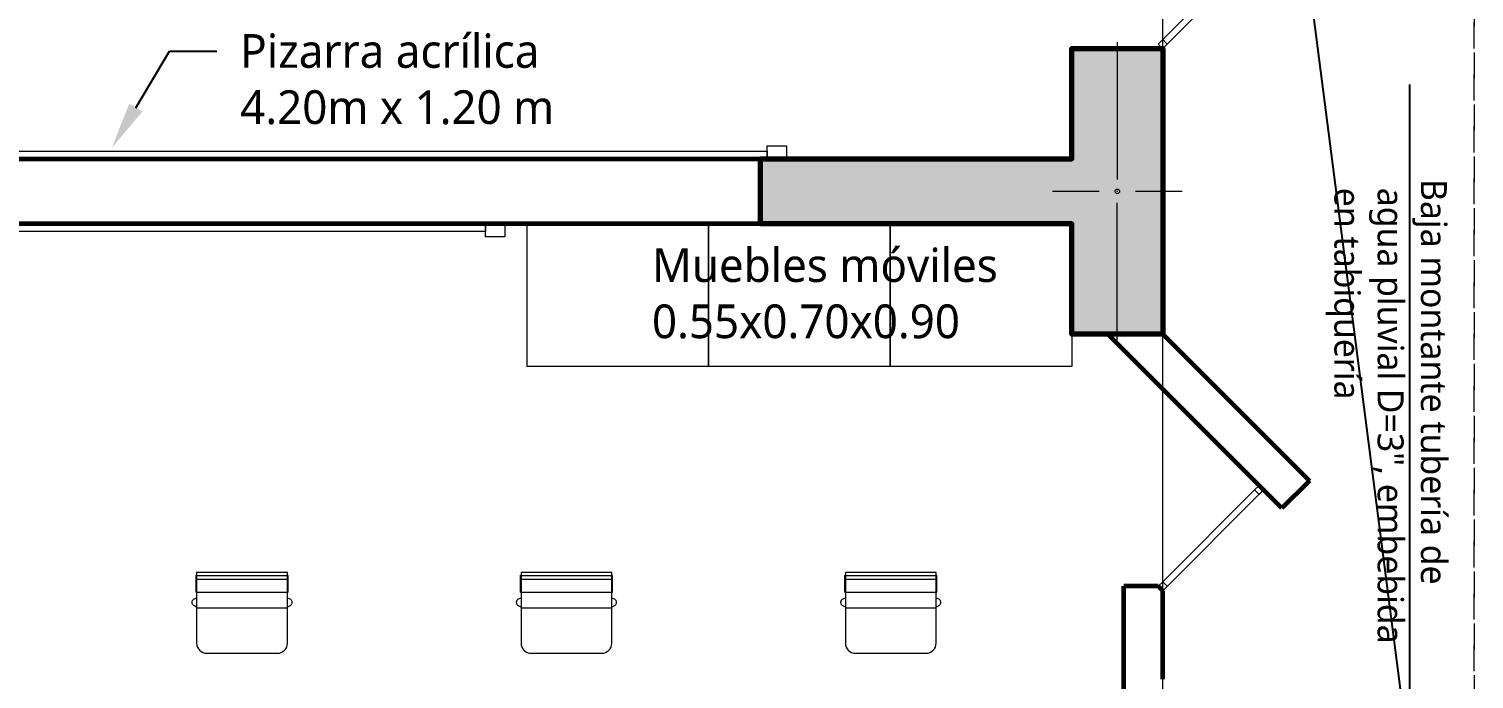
# Model space of a CAD drawing. Header units: metres. Extents: x 28 to 239, y -1 to 113.
# Drawn here: x 125.77 to 131.34, y 67.26 to 69.76 of the extents above; entities that cross this region are included whole.
import ezdxf
from ezdxf import colors
from ezdxf.entities.mleader import LeaderData, LeaderLine
from ezdxf.math import Vec2, Vec3

# ---------------------------------------------------------------- set-up
doc = ezdxf.new("R2010")
doc.units = ezdxf.units.M
doc.linetypes.add('DASHED2', pattern=[0.375, 0.25, -0.125])
doc.linetypes.add('HIDDEN2', pattern=[0.1875, 0.125, -0.0625])
for name, color, linetype, lineweight in [('COLUMNAS 50', 32, 'Continuous', 70), ('Cotas varias El', 253, 'Continuous', 13), ('Equipamiento SR', 23, 'Continuous', 0), ('GRAFO 0 BLANCO', 7, 'Continuous', 0), ('letras sr', 7, 'Continuous', 5), ('MOBILIARIO_Pen_No__1', 7, 'Continuous', 13), ('Muros el', 144, 'Continuous', 60), ('proyecciones', 1, 'DASHED2', 5), ('Structural - Bearing_Pen_No__20', 1, 'Continuous', 0), ('Vanos', 140, 'Continuous', 5)]:
    doc.layers.add(name, color=color, linetype=linetype, lineweight=lineweight)
doc.layers.add('Mobiliario', color=7, linetype='Continuous', lineweight=0, true_color=0x7f7f7f)
doc.styles.add('Generales', font='trebuc.ttf', dxfattribs={"height": 0.1})

# ---------------------------------------------------------------- blocks, each defined once
blk = doc.blocks.new('Picture 18')
at = {"layer": 'Equipamiento SR', "linetype": 'Continuous'}
for p, q in [((0.075, 0), (0, 0)), ((0, 0), (0, -0.05)), ((4.125, 0), (0.075, 0)), ((0.075, 0), (0.075, -0.03)), ((0.075, -0.05), (0.075, 0)), ((4.125, -0.03), (4.125, 0)), ((4.2, 0), (4.125, 0)), ((4.125, 0), (4.125, -0.05)), ((4.2, -0.05), (4.2, 0)), ((0, -0.05), (0.075, -0.05)), ((0.075, -0.03), (4.125, -0.03)), ((4.125, -0.05), (4.2, -0.05))]:
    blk.add_line(p, q, dxfattribs=at)
blk = doc.blocks.new('A$C3701786B')
at = {"layer": 'Equipamiento SR', "linetype": 'Continuous'}
for p, q in [((0, 0.05), (0.075, 0.05)), ((0, 0), (0, 0.05)), ((0.075, 0.05), (0.075, 0)), ((0.075, 0.03), (1.955, 0.03)), ((0.075, 0), (0.075, 0.03)), ((1.955, 0.05), (2.03, 0.05)), ((1.955, 0), (1.955, 0.05)), ((1.955, 0.03), (1.955, 0)), ((2.03, 0.05), (2.03, 0)), ((0.075, 0), (0, 0)), ((2.03, 0), (1.955, 0))]:
    blk.add_line(p, q, dxfattribs=at)
at = {"layer": 'Equipamiento SR'}
blk.add_line((0, 0), (1.955, 0), dxfattribs=at)
blk = doc.blocks.new('A$C3A47622C')
at = {"layer": 'Mobiliario', "linetype": 'Continuous'}
for p, q in [((0.0251, 0.3696), (0.0111, 0.3696)), ((0.0111, 0.015), (0.0111, 0.3696)), ((0.0752, 0.3696), (0.0251, 0.3696)), ((0.0251, 0.015), (0.0251, 0.3696)), ((0.0752, 0.015), (0.0752, 0.3696)), ((0.0983, 0.3673), (0.0987, 0.37)), ((0.0987, 0.37), (0.0997, 0.3732)), ((0.0997, 0.3732), (0.1012, 0.3762)), ((0.1012, 0.3762), (0.1031, 0.3788)), ((0.1031, 0.3788), (0.1053, 0.381)), ((0.1053, 0.381), (0.1079, 0.3828)), ((0.1079, 0.3828), (0.1107, 0.384)), ((0.1107, 0.384), (0.1136, 0.3846)), ((0.1136, 0.3846), (0.1165, 0.3846)), ((0.1165, 0.3846), (0.1194, 0.384)), ((0.1194, 0.384), (0.1222, 0.3828)), ((0.1222, 0.3828), (0.1248, 0.381)), ((0.1248, 0.381), (0.127, 0.3788)), ((0.127, 0.3788), (0.1289, 0.3762)), ((0.1289, 0.3762), (0.1297, 0.3747)), ((0.1297, 0.3747), (0.1333, 0.3673)), ((0.0752, 0.015), (0.0108, 0.015)), ((0.0987, 0.0146), (0.0983, 0.0173)), ((0.0997, 0.0113), (0.0987, 0.0146)), ((0.1012, 0.0084), (0.0997, 0.0113)), ((0.1031, 0.0057), (0.1012, 0.0084)), ((0.1053, 0.0035), (0.1031, 0.0057)), ((0.1079, 0.0018), (0.1053, 0.0035)), ((0.1107, 0.0006), (0.1079, 0.0018)), ((0.1136, 0), (0.1107, 0.0006)), ((0.1165, 0), (0.1136, 0)), ((0.1194, 0.0006), (0.1165, 0)), ((0.1222, 0.0018), (0.1194, 0.0006)), ((0.1248, 0.0035), (0.1222, 0.0018)), ((0.127, 0.0057), (0.1248, 0.0035)), ((0.1289, 0.0084), (0.127, 0.0057)), ((0.1297, 0.0099), (0.1289, 0.0084)), ((0.1333, 0.0173), (0.1297, 0.0099))]:
    blk.add_line(p, q, dxfattribs=at)
at = {"layer": 'Mobiliario'}
blk.add_line((0.1361, 0.0173), (0.1361, 0.3673), dxfattribs=at)
at = {"layer": 'Mobiliario', "linetype": 'Continuous'}
blk.add_lwpolyline([(0, 0.0173), (0.2722, 0.0173, 0.414214), (0.3111, 0.0562), (0.3111, 0.3284, 0.414214), (0.2722, 0.3673), (0, 0.3673), (0, 0.0173)], format="xyb", dxfattribs=at)

msp = doc.modelspace()

# ---------------------------------------------------------------- hatches: boundary and pattern name
at = {"layer": 'GRAFO 0 BLANCO', "true_color": 0xc7c8ca}
h = msp.add_hatch(color=9, dxfattribs=at)
h.dxf.hatch_style = 1
h.paths.add_polyline_path([(129.7911, 69.0122), (129.7911, 68.5872), (130.1411, 68.5872), (130.1411, 69.6872), (129.7911, 69.6872), (129.7911, 69.2622), (128.5911, 69.2622), (128.5911, 69.0122)])
h.paths.add_polyline_path([(129.9661, 69.1459, -1), (129.9661, 69.1285, -1)], flags=16)

# ---------------------------------------------------------------- linework, layer by layer
at = {"layer": 'COLUMNAS 50', "linetype": 'Continuous'}
msp.add_lwpolyline([(128.5911, 69.0122), (128.5911, 69.2622), (129.7911, 69.2622), (129.7911, 69.6872), (130.1411, 69.6872), (130.1411, 68.5872), (129.7911, 68.5872), (129.7911, 69.0122)], close=True, dxfattribs=at)
at = {"layer": 'Equipamiento SR'}
for points in [[(128.3911, 69.0122), (128.3911, 68.4622), (127.6911, 68.4622), (127.6911, 69.0122), (128.3911, 69.0122)], [(129.0911, 69.0122), (129.0911, 68.4622), (128.3911, 68.4622), (128.3911, 69.0122), (129.0911, 69.0122)], [(129.7911, 69.0122), (129.7911, 68.4622), (129.0911, 68.4622), (129.0911, 69.0122), (129.7911, 69.0122)]]:
    msp.add_lwpolyline(points, dxfattribs=at)
at = {"layer": 'GRAFO 0 BLANCO'}
msp.add_lwpolyline([(119.7411, 55.3632), (130.1411, 55.3632), (130.1411, 88.2872), (119.7411, 88.2872), (119.7411, 55.3632)], dxfattribs=at)
at = {"layer": 'Muros el', "ltscale": 0.05}
for p, q in [((130.1234, 67.6149), (129.9911, 67.6149)), ((130.1411, 67.5973), (130.1234, 67.6149))]:
    msp.add_line(p, q, dxfattribs=at)
msp.add_lwpolyline([(128.5911, 69.0122), (125.2911, 69.0122), (125.2911, 69.2622), (128.5911, 69.2622)], close=True, dxfattribs=at)
for points in [[(130.6007, 67.9155), (129.929, 68.5872)], [(130.1411, 68.5872), (130.7068, 68.0215)], [(130.7068, 68.0215), (130.6007, 67.9155)], [(129.9911, 67.1951), (129.9911, 67.6149)], [(130.1411, 67.2572), (130.1411, 67.5973)]]:
    msp.add_lwpolyline(points, dxfattribs=at)
at = {"layer": 'proyecciones', "linetype": 'HIDDEN2', "ltscale": 0.5}
for p, q in [((131.3411, 59.4872), (131.3411, 88.2872)), ((131.3411, 79.4719), (131.3411, 59.4872))]:
    msp.add_line(p, q, dxfattribs=at)
at = {"layer": 'Structural - Bearing_Pen_No__20', "linetype": 'Continuous'}
for p, q in [((129.9661, 69.7122), (129.9661, 69.1822)), ((129.7161, 69.1372), (129.8961, 69.1372)), ((130.0361, 69.1372), (130.2161, 69.1372)), ((129.9661, 68.5622), (129.9661, 69.0922))]:
    msp.add_line(p, q, dxfattribs=at)
msp.add_circle((129.9661, 69.1372), 0.00871, dxfattribs=at)
msp.add_point((129.9661, 69.1372), dxfattribs=at)
at = {"layer": 'Vanos', "color": 7, "linetype": 'Continuous'}
for p, q in [((130.1411, 69.6872), (130.53, 70.0761)), ((130.1411, 69.7226), (130.4947, 70.0761)), ((130.1234, 69.7049), (130.1411, 69.7226)), ((130.1411, 69.6872), (130.1234, 69.7049)), ((130.1588, 69.7049), (130.1411, 69.7226)), ((130.1588, 69.7049), (130.1411, 69.6872)), ((130.1411, 67.5973), (130.53, 67.9862)), ((130.1411, 67.6326), (130.4947, 67.9862)), ((130.4947, 67.9862), (130.5124, 68.0038)), ((130.5124, 67.9685), (130.4947, 67.9862)), ((130.53, 67.9862), (130.5124, 68.0038)), ((130.53, 67.9862), (130.5124, 67.9685)), ((130.1234, 67.6149), (130.1411, 67.6326)), ((130.1411, 67.6326), (130.1588, 67.6149))]:
    msp.add_line(p, q, dxfattribs=at)

# ---------------------------------------------------------------- block references
at = {"layer": 'Cotas varias El', "rotation": 180}
msp.add_blockref('A$C3701786B', (127.6061, 69.0122), dxfattribs=at)
at = {"layer": 'Equipamiento SR', "rotation": 270}
for p in [(126.4006, 67.6679), (127.6506, 67.6679), (128.9006, 67.6679)]:
    msp.add_blockref('A$C3A47622C', p, dxfattribs=at)
at = {"layer": 'MOBILIARIO_Pen_No__1', "linetype": 'Continuous', "xscale": -1, "rotation": 180}
msp.add_blockref('Picture 18', (124.4911, 69.2622), dxfattribs=at)

# ---------------------------------------------------------------- texts
at = {"layer": 'letras sr', "insert": (128.1726, 68.9178), "char_height": 0.13, "attachment_point": 1, "style": 'Generales'}
msp.add_mtext('\\pxql;Muebles móviles\\P0.55x0.70x0.90', dxfattribs=at)

# ---------------------------------------------------------------- leaders
at = {"layer": 'letras sr'}
ml = msp.add_multileader_mtext('Standard', dxfattribs=at)
ml.set_content('{\\H0.86957x;Baja montante tubería de\\P agua pluvial D=3", embebida\\P en tabiquería}', color=256, style='Generales')
ml.set_leader_properties()
ml.build(insert=Vec2(0, 0))
ml.multileader.update_dxf_attribs({"text_right_attachment_type": 6, "dogleg_length": 0.36, "arrow_head_size": 0.1})
ctx = ml.context
ctx.base_point, ctx.char_height, ctx.arrow_head_size, ctx.landing_gap_size, ctx.plane_origin, ctx.plane_x_axis, ctx.plane_y_axis = Vec3(131.1646, 69.2747), 0.115, 0.1, 0.09, Vec3(131.6005, 69.7381), Vec3(0, -1), Vec3(1, 0)
ctx.right_attachment = 6
notes = []
notes.append((ctx, [(1, (1, 1, 0), (131.0929, 66.9396), (0, 1), 0.36, [(0, [(130.6962, 70.0114)], 0, []), (1, [(130.6006, 65.4006)], 0, [])])]))
ctx.mtext.insert, ctx.mtext.text_direction, ctx.mtext.rotation, ctx.mtext.flow_direction = Vec3(131.2362, 69.1847), Vec3(0, -1), 4.712389, 5
ml = msp.add_multileader_mtext('Standard', dxfattribs=at)
ml.set_content('Pizarra acrílica\\P4.20m x 1.20 m', color=256, style='Generales')
ml.set_leader_properties()
ml.build(insert=Vec2(0, 0))
ml.multileader.update_dxf_attribs({"text_right_attachment_type": 6, "dogleg_length": 0.36, "arrow_head_size": 0.18})
ctx = ml.context
ctx.base_point, ctx.char_height, ctx.arrow_head_size, ctx.landing_gap_size, ctx.plane_origin = Vec3(126.4957, 69.6774), 0.13, 0.18, 0.09, Vec3(125.3999, 71.1868)
ctx.right_attachment = 6
notes.append((ctx, [(0, (1, 1, 0), (126.3131, 69.6774), (1, 0), 0.1826, [(0, [(126.091, 69.3047)], 0, [])])]))
ctx.mtext.insert, ctx.mtext.flow_direction = Vec3(126.5857, 69.7432), 5
for ctx, leaders in notes:
    for number, flags, end, landing, length, lines in leaders:
        leader = LeaderData()
        leader.index, (leader.has_last_leader_line, leader.has_dogleg_vector, leader.attachment_direction) = number, flags
        leader.last_leader_point, leader.dogleg_vector, leader.dogleg_length = Vec3(end), Vec3(landing), length
        for number, points, colour, breaks in lines:
            line = LeaderLine()
            line.index, line.vertices, line.color, line.breaks = number, Vec3.list(points), colors.encode_raw_color(colour), breaks
            leader.lines.append(line)
        ctx.leaders.append(leader)

doc.saveas('drawing.dxf')
